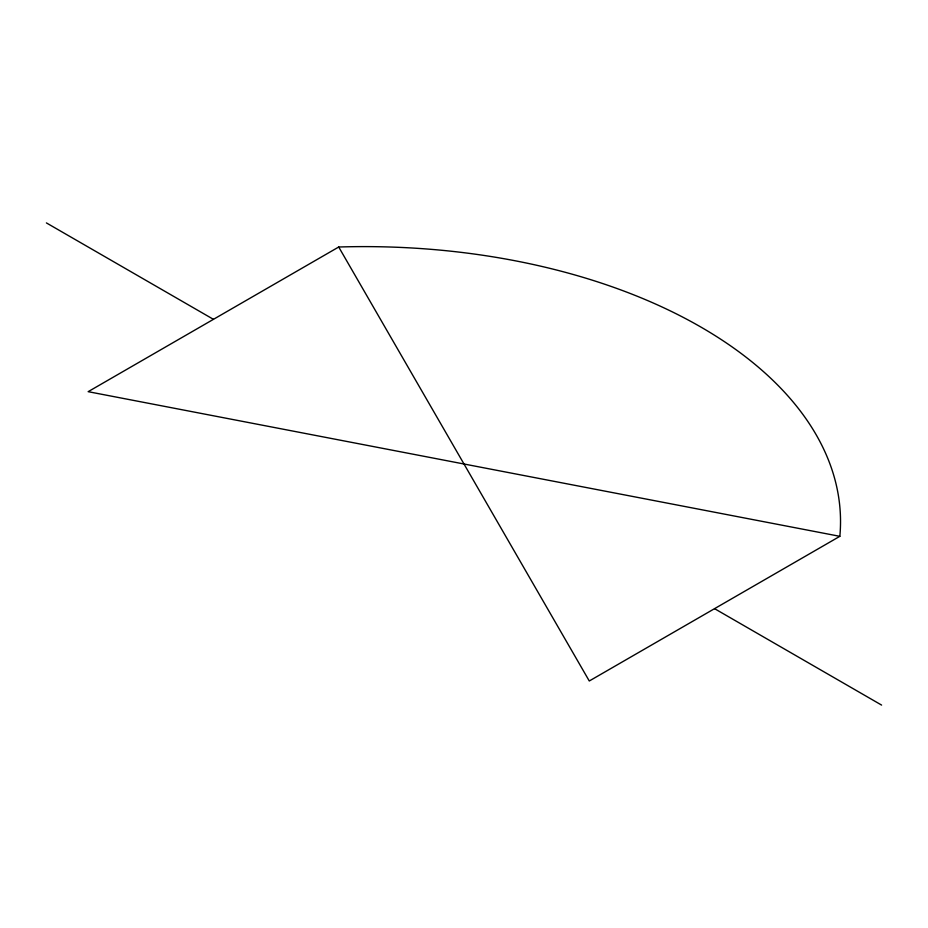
<?xml version="1.0" encoding="UTF-8"?>
<svg xmlns="http://www.w3.org/2000/svg" width="928" height="928" viewBox="0 0 928 928"><rect width="100%" height="100%" fill="white"/><g stroke="black" fill="none" stroke-linecap="round" stroke-linejoin="round"><path stroke-width="1.39" d="M338.72 247.01L88.16 391.674L839.84 536.326L589.28 680.99L338.72 247.01A476.238 274.955 0 0 1 839.84 536.326M46.4 222.906L213.44 319.336M714.56 608.664L881.6 705.094"/></g></svg>
